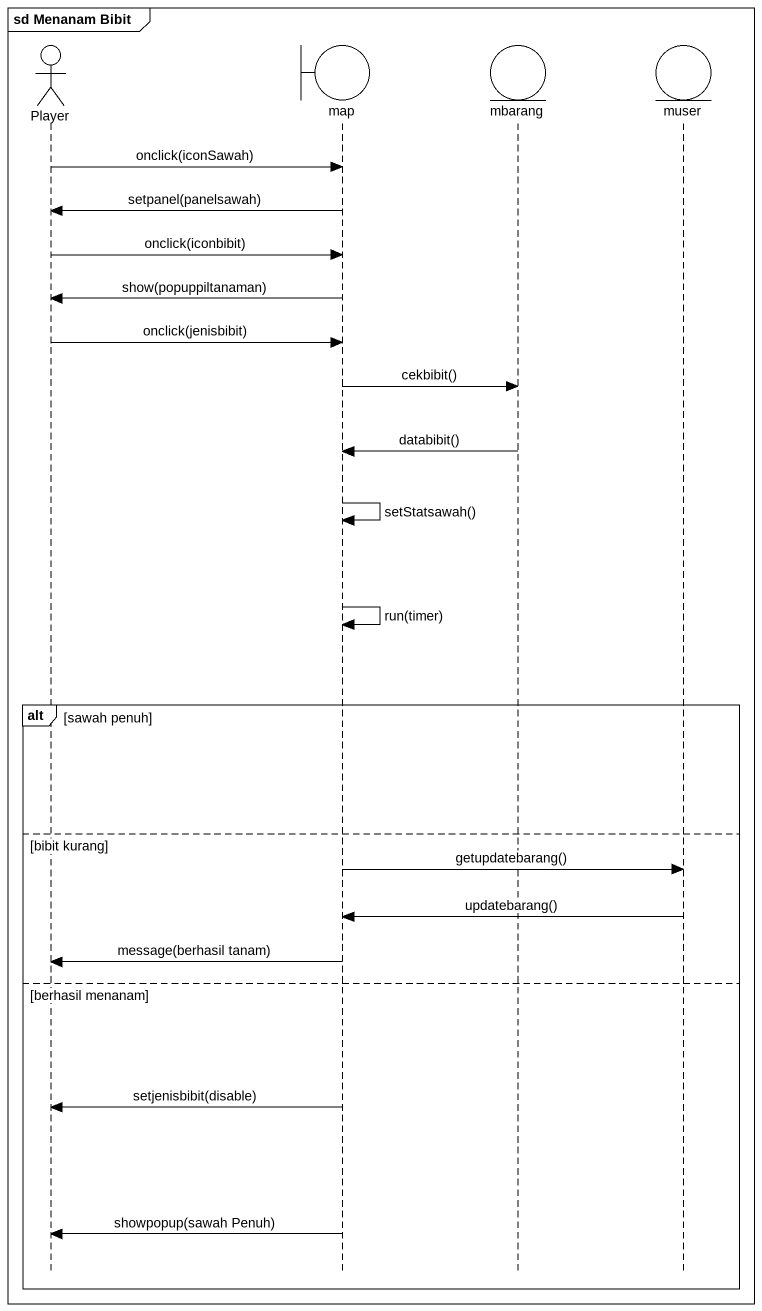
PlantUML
@startuml
mainframe sd Menanam Bibit
hide footbox
actor Player
boundary "map" as map_
entity mbarang
entity muser

Player -> map_ : onclick(iconSawah)
map_ -> Player : setpanel(panelsawah)
Player -> map_ : onclick(iconbibit)
map_ -> Player : show(popuppiltanaman)
Player -> map_ : onclick(jenisbibit)
map_ -> mbarang : cekbibit()
mbarang -> map_ : databibit()
map_ -> map_ : setStatsawah()
map_ -> map_ : run(timer)
alt sawah penuh
else bibit kurang
  map_ -> muser : getupdatebarang()
  muser -> map_ : updatebarang()
  map_ -> Player : message(berhasil tanam)
else berhasil menanam
  map_ -> Player : setjenisbibit(disable)
  map_ -> Player : showpopup(sawah Penuh)
end
@enduml
